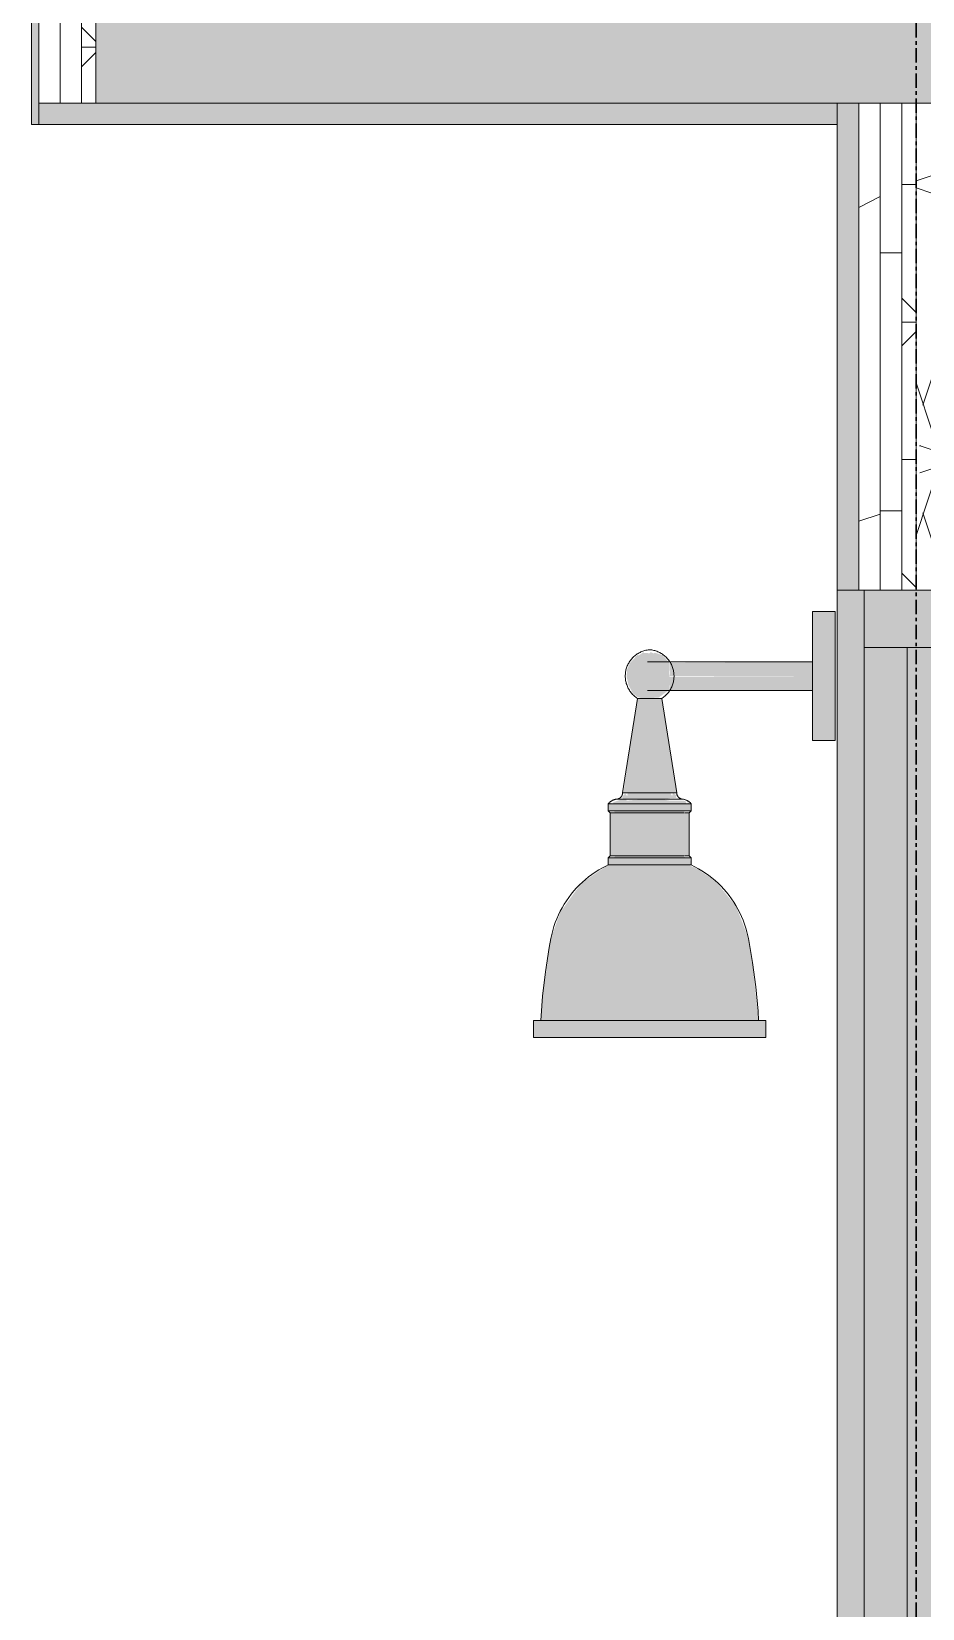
# Model space of a CAD drawing. Header units: inches. Extents: x 1718 to 6958, y -253 to 585.
# Drawn here: x 4885.1 to 4916.2, y 57.5 to 112.5 of the extents above; entities that cross this region are included whole.
import ezdxf

# ---------------------------------------------------------------- set-up
doc = ezdxf.new("R2010")
doc.units = ezdxf.units.IN
doc.header["$MEASUREMENT"] = 0
doc.linetypes.add('Grid Line 1_2__2_', pattern=[0.875, 0.5, -0.125, 0.125, -0.125])
for name, color, linetype, lineweight in [('0-4', 10, 'Continuous', 5), ('A-CLNG', 13, 'Continuous', 13), ('A-CLNG-4', 13, 'Continuous', 9), ('A-FLOR-MCUT', 51, 'Continuous', 13), ('A-FLOR-PATT-1', 252, 'Continuous', 9), ('A-GLAZ-CURT', 52, 'Continuous', 9), ('A-GLAZ-CWMG', 51, 'Continuous', 9), ('A-WALL', 113, 'Continuous', 13), ('A-WALL-6', 113, 'Continuous', 5), ('A-WALL-7', 113, 'Continuous', 9), ('A-WALL-PATT-1', 252, 'Continuous', 9), ('E-LITE-EQPM', 33, 'Continuous', 9), ('S-GRID-1', 1, 'Grid Line 1_2__2_', 30)]:
    doc.layers.add(name, color=color, linetype=linetype, lineweight=lineweight)
pattern_1 = [(161.57, (7056.9088, 69.248), (-3.8399538, -1.544e-05), [0, -27.322, 3.034, 0]), (18.43, (7055.9488, 69.248), (-3.8399538, 1.544e-05), [0, -27.322, 3.034, 0]), (108.43, (7056.9088, 69.248), (1.919622, -9.6005246), [9.106, -21.25]), (71.57, (7055.9488, 69.248), (1.919622, 9.6005246), [9.106, -21.25])]
pattern_2 = [(216.87, (7066.029, 92.768), (71.999914, 48.000129), [12, -108]), (206.565, (7080.429, 85.568), (-23.99974, -23.999696), [26.833, -26.833]), (198.435, (7080.429, 73.568), (-47.999875, -23.999517), [15.179, -60.716])]
pattern_3 = [(0, (7056.429, 68.768), (0, 9), []), (90, (7056.429, 68.768), (-9, 6e-16), [])]
pattern_4 = [(0, (7056.429, 68.768), (0, 4.798), []), (315, (7056.4288, 68.768), (4.7984266, 0), [6.786, -6.786]), (45, (7056.4288, 68.768), (4.7984266, 0), [6.786, -6.786])]

# ---------------------------------------------------------------- blocks, each defined once
blk = doc.blocks.new('CTR - 1st Phase - Structure_rvt-2-BUILDING ELEVATION - COURTYARD - LOOKING EAST')
at = {"layer": 'S-GRID-1'}
blk.add_line((-3829.324, -159.836), (-3829.324, 470.5), dxfattribs=at)
blk = doc.blocks.new('Rectangular Mullion - 2_ x 4_ rectangular-1900516-BUILDING ELEVATION - COURTYARD - LOOKING EAST')
at = {"layer": 'A-GLAZ-CWMG'}
blk.add_hatch(color=256, dxfattribs=at).paths.add_polyline_path([(-3828.637, 91), (-3827.137, 91), (-3827.137, 93), (-3831.137, 93), (-3831.137, 91), (-3829.04, 91)], flags=0)
for p, q in [((-3827.137, 93), (-3831.137, 93)), ((-3831.137, 93), (-3831.137, 91)), ((-3827.137, 91), (-3827.137, 93)), ((-3831.137, 91), (-3827.137, 91))]:
    blk.add_line(p, q, dxfattribs=at)
blk = doc.blocks.new('System Panel - Glazed-2762268-BUILDING ELEVATION - COURTYARD - LOOKING EAST')
at = {"layer": 'A-GLAZ-CURT'}
blk.add_hatch(color=256, dxfattribs=at).paths.add_polyline_path([(-3829.637, 2), (-3828.637, 2), (-3828.637, 91), (-3829.637, 91), (-3829.637, 6.5)], flags=0)
for p, q in [((-3828.637, 91), (-3829.637, 91)), ((-3829.637, 91), (-3829.637, 2)), ((-3828.637, 2), (-3828.637, 91)), ((-3829.637, 2), (-3828.637, 2))]:
    blk.add_line(p, q, dxfattribs=at)
blk = doc.blocks.new('VISA-OW2400-02-SASS - OW2400-L30K-MVOLT-2031435-BUILDING ELEVATION - COURTYARD - LOOKING EAST')
at = {"layer": 'E-LITE-EQPM'}
for points in [[(-3832.144, 90), (-3832.144, 92.25), (-3832.94, 92.25), (-3832.94, 90)], [(-3838.726, 89.223), (-3838.313, 89.251), (-3837.948, 89.518), (-3837.942, 89.577), (-3837.954, 90.475), (-3838.178, 90.73), (-3838.315, 90.771), (-3838.442, 90.817), (-3838.496, 90.79), (-3838.594, 90.839), (-3838.63, 90.793), (-3838.737, 90.805), (-3838.815, 90.802), (-3838.846, 90.836), (-3839.022, 90.714), (-3839.034, 90.757), (-3839.311, 90.465), (-3839.419, 90.227), (-3839.434, 89.976), (-3839.372, 89.698), (-3839.222, 89.404), (-3839.054, 89.271), (-3838.9, 89.223), (-3838.853, 89.232), (-3838.812, 89.223), (-3838.736, 89.223)], [(-3837.685, 90), (-3832.94, 90), (-3832.94, 90.5), (-3837.943, 90.458), (-3837.945, 90.354), (-3837.927, 90), (-3837.775, 90)], [(-3837.685, 89.5), (-3832.94, 89.517), (-3832.94, 90), (-3837.945, 89.979), (-3837.933, 89.542), (-3837.948, 89.5), (-3837.775, 89.5)], [(-3832.144, 87.75), (-3832.144, 90), (-3832.94, 90), (-3832.94, 87.75)], [(-3837.846, 85.927), (-3837.685, 85.927), (-3838.207, 89.223), (-3839.054, 89.223), (-3839.549, 85.927), (-3837.866, 85.927)], [(-3837.375, 85.291), (-3837.181, 85.291), (-3837.181, 85.541), (-3840.08, 85.541), (-3840.08, 85.291), (-3837.42, 85.291)], [(-3839.919, 83.724), (-3837.249, 83.724), (-3837.249, 85.224), (-3840.012, 85.224), (-3839.998, 83.724), (-3839.94, 83.724)], [(-3839.62, 85.224), (-3837.42, 85.24), (-3837.42, 85.291), (-3839.885, 85.291), (-3839.827, 85.224), (-3839.698, 85.224)], [(-3837.375, 83.656), (-3837.434, 83.724), (-3839.827, 83.724), (-3839.885, 83.656), (-3837.42, 83.656)], [(-3837.365, 80.845), (-3835.18, 80.845), (-3835.605, 81.951), (-3836.324, 82.835), (-3836.965, 83.27), (-3837.263, 83.406), (-3840.08, 83.406), (-3841.008, 82.78), (-3841.746, 81.766), (-3842.08, 80.845), (-3837.42, 80.845)], [(-3837.418, 83.406), (-3837.181, 83.406), (-3837.218, 83.656), (-3840.08, 83.656), (-3840.08, 83.406), (-3837.42, 83.406)], [(-3835.053, 77.978), (-3834.824, 77.978), (-3835.053, 80.045), (-3835.18, 80.845), (-3842.08, 80.845), (-3842.354, 78.904), (-3842.437, 77.978), (-3835.523, 77.978)], [(-3842.687, 77.384), (-3834.574, 77.384), (-3834.574, 77.978), (-3842.687, 77.978)]]:
    blk.add_hatch(color=256, dxfattribs=at).paths.add_polyline_path(points, flags=0)
h = blk.add_hatch(color=256, dxfattribs=at)
h.paths.add_polyline_path([(-3838.207, 89.223), (-3838.042, 89.407), (-3838.11, 89.339), (-3838.176, 89.259)], flags=0)
h.paths.add_polyline_path([(-3838.432, 90.839), (-3838.44, 90.879), (-3838.44, 90.843)], flags=0)
h = blk.add_hatch(color=256, dxfattribs=at)
h.paths.add_polyline_path([(-3838.269, 85.702), (-3838.268, 85.737), (-3838.268, 85.702)], flags=0)
h.paths.add_polyline_path([(-3838.093, 85.702), (-3837.906, 85.742), (-3837.809, 85.738), (-3837.685, 85.75), (-3837.712, 85.768), (-3837.689, 85.829), (-3837.809, 85.927), (-3837.846, 85.814), (-3837.906, 85.927), (-3839.395, 85.927), (-3839.415, 85.814), (-3839.485, 85.898), (-3839.576, 85.8), (-3839.585, 85.744), (-3839.549, 85.72), (-3839.415, 85.702), (-3838.097, 85.702)], flags=0)
h.paths.add_polyline_path([(-3838.992, 85.702), (-3838.948, 85.732), (-3838.976, 85.706)], flags=0)
h.paths.add_polyline_path([(-3839.585, 85.811), (-3839.549, 85.927), (-3839.576, 85.927)], flags=0)
h = blk.add_hatch(color=256, dxfattribs=at)
h.paths.add_polyline_path([(-3837.375, 85.541), (-3837.346, 85.61), (-3837.434, 85.656), (-3837.782, 85.653), (-3837.906, 85.646), (-3838.102, 85.681), (-3838.525, 85.702), (-3839.183, 85.675), (-3839.433, 85.646), (-3839.452, 85.687), (-3839.661, 85.68), (-3839.919, 85.589), (-3839.885, 85.541), (-3837.42, 85.541)], flags=0)
h.paths.add_polyline_path([(-3840.08, 85.541), (-3839.963, 85.541), (-3839.993, 85.615), (-3840.013, 85.598)], flags=0)
h.paths.add_polyline_path([(-3837.278, 85.541), (-3837.181, 85.541), (-3837.302, 85.595), (-3837.297, 85.541)], flags=0)
for p, q in [((-3832.144, 92.25), (-3832.94, 92.25)), ((-3832.94, 90), (-3832.94, 92.25)), ((-3832.144, 92.25), (-3832.144, 90)), ((-3832.94, 90.5), (-3838.704, 90.5)), ((-3832.94, 87.75), (-3832.94, 90)), ((-3832.144, 90), (-3832.144, 87.75)), ((-3839.054, 89.223), (-3839.576, 85.927)), ((-3838.207, 89.223), (-3839.054, 89.223)), ((-3838.704, 89.5), (-3832.94, 89.5)), ((-3837.685, 85.927), (-3838.207, 89.223)), ((-3832.94, 87.75), (-3832.144, 87.75)), ((-3837.685, 85.927), (-3839.576, 85.927)), ((-3840.08, 85.541), (-3840.08, 85.291)), ((-3837.181, 85.541), (-3840.08, 85.541)), ((-3839.801, 85.702), (-3839.577, 85.702)), ((-3837.46, 85.702), (-3839.801, 85.702)), ((-3837.803, 85.702), (-3837.46, 85.702)), ((-3837.181, 85.291), (-3837.181, 85.541)), ((-3840.08, 85.291), (-3840.012, 85.224)), ((-3837.181, 85.291), (-3840.08, 85.291)), ((-3840.012, 85.224), (-3840.012, 83.724)), ((-3837.434, 85.224), (-3840.012, 85.224)), ((-3837.249, 85.224), (-3837.407, 85.224)), ((-3837.249, 85.224), (-3837.181, 85.291)), ((-3837.249, 83.724), (-3837.249, 85.224)), ((-3840.012, 83.724), (-3840.08, 83.656)), ((-3837.434, 83.724), (-3840.012, 83.724)), ((-3837.249, 83.724), (-3837.407, 83.724)), ((-3837.181, 83.656), (-3837.249, 83.724)), ((-3840.08, 83.656), (-3840.08, 83.406)), ((-3837.181, 83.656), (-3840.08, 83.656)), ((-3837.181, 83.406), (-3840.08, 83.406)), ((-3837.181, 83.406), (-3837.181, 83.656)), ((-3842.687, 77.978), (-3842.687, 77.384)), ((-3842.687, 77.978), (-3834.574, 77.978)), ((-3834.574, 77.384), (-3834.574, 77.978)), ((-3834.574, 77.384), (-3842.687, 77.384))]:
    blk.add_line(p, q, dxfattribs=at)
at = {"layer": 'E-LITE-EQPM', "flags": 128}
for points in [[(-3839.054, 89.223), (-3839.085, 89.243), (-3839.114, 89.265), (-3839.143, 89.287), (-3839.172, 89.311), (-3839.199, 89.336), (-3839.225, 89.362), (-3839.25, 89.389), (-3839.274, 89.418), (-3839.296, 89.447), (-3839.318, 89.476), (-3839.338, 89.507), (-3839.357, 89.539), (-3839.375, 89.571), (-3839.392, 89.604), (-3839.407, 89.638), (-3839.421, 89.672), (-3839.433, 89.706), (-3839.445, 89.742), (-3839.454, 89.777), (-3839.462, 89.813), (-3839.469, 89.849), (-3839.475, 89.886), (-3839.479, 89.923), (-3839.481, 89.959), (-3839.482, 89.996), (-3839.481, 90.033), (-3839.479, 90.07), (-3839.476, 90.107), (-3839.471, 90.143), (-3839.464, 90.18), (-3839.457, 90.216), (-3839.447, 90.251), (-3839.437, 90.287), (-3839.424, 90.321), (-3839.411, 90.356), (-3839.396, 90.39), (-3839.38, 90.423), (-3839.362, 90.455), (-3839.344, 90.487), (-3839.324, 90.518), (-3839.302, 90.548), (-3839.28, 90.577), (-3839.256, 90.606), (-3839.232, 90.633), (-3839.206, 90.659), (-3839.179, 90.685), (-3839.151, 90.709), (-3839.122, 90.732), (-3839.093, 90.754), (-3839.062, 90.774), (-3839.031, 90.794), (-3838.999, 90.812), (-3838.966, 90.829), (-3838.933, 90.845), (-3838.899, 90.859), (-3838.864, 90.872), (-3838.829, 90.883), (-3838.793, 90.893), (-3838.758, 90.902), (-3838.721, 90.909), (-3838.685, 90.915), (-3838.648, 90.919), (-3838.63, 90.921)], [(-3838.63, 90.921), (-3838.594, 90.917), (-3838.557, 90.912), (-3838.521, 90.906), (-3838.485, 90.898), (-3838.449, 90.888), (-3838.414, 90.877), (-3838.379, 90.865), (-3838.345, 90.852), (-3838.311, 90.837), (-3838.278, 90.821), (-3838.246, 90.803), (-3838.214, 90.784), (-3838.183, 90.764), (-3838.153, 90.743), (-3838.124, 90.72), (-3838.095, 90.696), (-3838.068, 90.672), (-3838.042, 90.646), (-3838.016, 90.619), (-3837.992, 90.591), (-3837.969, 90.562), (-3837.947, 90.533), (-3837.927, 90.502), (-3837.907, 90.471), (-3837.889, 90.439), (-3837.872, 90.406), (-3837.857, 90.372), (-3837.843, 90.338), (-3837.83, 90.304), (-3837.819, 90.269), (-3837.809, 90.233), (-3837.8, 90.197), (-3837.793, 90.161), (-3837.787, 90.124), (-3837.783, 90.088), (-3837.78, 90.051), (-3837.779, 90.014), (-3837.779, 89.977), (-3837.781, 89.94), (-3837.784, 89.904), (-3837.789, 89.867), (-3837.795, 89.831), (-3837.802, 89.795), (-3837.811, 89.759), (-3837.822, 89.724), (-3837.834, 89.689), (-3837.847, 89.654), (-3837.861, 89.62), (-3837.877, 89.587), (-3837.894, 89.554), (-3837.913, 89.522), (-3837.933, 89.491), (-3837.954, 89.461), (-3837.976, 89.432), (-3837.999, 89.403), (-3838.024, 89.375), (-3838.049, 89.349), (-3838.076, 89.323), (-3838.104, 89.299), (-3838.132, 89.276), (-3838.162, 89.253), (-3838.192, 89.232), (-3838.207, 89.223)], [(-3839.801, 85.702), (-3839.792, 85.702), (-3839.783, 85.703), (-3839.774, 85.704), (-3839.765, 85.705), (-3839.756, 85.707), (-3839.747, 85.709), (-3839.739, 85.711), (-3839.73, 85.714), (-3839.722, 85.717), (-3839.713, 85.72), (-3839.705, 85.724), (-3839.697, 85.728), (-3839.689, 85.732), (-3839.681, 85.737), (-3839.674, 85.742), (-3839.666, 85.747), (-3839.659, 85.752), (-3839.652, 85.758), (-3839.646, 85.764), (-3839.639, 85.77), (-3839.633, 85.777), (-3839.627, 85.784), (-3839.622, 85.791), (-3839.616, 85.798), (-3839.611, 85.806), (-3839.607, 85.813), (-3839.602, 85.821), (-3839.598, 85.829), (-3839.594, 85.837), (-3839.591, 85.846), (-3839.588, 85.854), (-3839.585, 85.863), (-3839.583, 85.872), (-3839.581, 85.88), (-3839.579, 85.889), (-3839.578, 85.898), (-3839.577, 85.907), (-3839.576, 85.916), (-3839.576, 85.925), (-3839.576, 85.927)], [(-3837.685, 85.927), (-3837.685, 85.918), (-3837.684, 85.909), (-3837.684, 85.9), (-3837.682, 85.892), (-3837.681, 85.883), (-3837.679, 85.874), (-3837.676, 85.865), (-3837.674, 85.857), (-3837.671, 85.848), (-3837.667, 85.84), (-3837.664, 85.831), (-3837.66, 85.823), (-3837.655, 85.816), (-3837.651, 85.808), (-3837.646, 85.8), (-3837.641, 85.793), (-3837.635, 85.786), (-3837.629, 85.779), (-3837.623, 85.772), (-3837.617, 85.766), (-3837.61, 85.76), (-3837.603, 85.754), (-3837.596, 85.748), (-3837.589, 85.743), (-3837.582, 85.738), (-3837.574, 85.733), (-3837.566, 85.729), (-3837.558, 85.725), (-3837.55, 85.721), (-3837.541, 85.717), (-3837.533, 85.714), (-3837.524, 85.712), (-3837.516, 85.709), (-3837.507, 85.707), (-3837.498, 85.705), (-3837.489, 85.704), (-3837.48, 85.703), (-3837.471, 85.702), (-3837.462, 85.702), (-3837.46, 85.702)], [(-3840.08, 85.541), (-3840.068, 85.555), (-3840.055, 85.569), (-3840.043, 85.581), (-3840.029, 85.594), (-3840.015, 85.605), (-3840.001, 85.617), (-3839.986, 85.627), (-3839.971, 85.637), (-3839.956, 85.647), (-3839.94, 85.656), (-3839.924, 85.664), (-3839.907, 85.671), (-3839.89, 85.678), (-3839.873, 85.684), (-3839.856, 85.69), (-3839.838, 85.694), (-3839.821, 85.698), (-3839.803, 85.702), (-3839.801, 85.702)], [(-3837.46, 85.702), (-3837.442, 85.699), (-3837.424, 85.695), (-3837.407, 85.69), (-3837.389, 85.685), (-3837.372, 85.679), (-3837.355, 85.672), (-3837.339, 85.665), (-3837.323, 85.656), (-3837.307, 85.648), (-3837.291, 85.638), (-3837.276, 85.628), (-3837.261, 85.618), (-3837.247, 85.607), (-3837.233, 85.595), (-3837.22, 85.583), (-3837.207, 85.57), (-3837.194, 85.557), (-3837.183, 85.543), (-3837.181, 85.541)], [(-3842.08, 80.845), (-3842.05, 80.985), (-3842.015, 81.124), (-3841.974, 81.261), (-3841.927, 81.396), (-3841.875, 81.529), (-3841.818, 81.66), (-3841.756, 81.789), (-3841.688, 81.915), (-3841.616, 82.038), (-3841.538, 82.158), (-3841.456, 82.276), (-3841.37, 82.389), (-3841.278, 82.499), (-3841.183, 82.606), (-3841.083, 82.708), (-3840.979, 82.807), (-3840.872, 82.901), (-3840.761, 82.991), (-3840.646, 83.076), (-3840.528, 83.157), (-3840.407, 83.233), (-3840.282, 83.304), (-3840.156, 83.37), (-3840.08, 83.406)], [(-3837.181, 83.406), (-3837.053, 83.343), (-3836.927, 83.275), (-3836.804, 83.202), (-3836.684, 83.124), (-3836.567, 83.042), (-3836.454, 82.955), (-3836.344, 82.863), (-3836.238, 82.767), (-3836.136, 82.667), (-3836.038, 82.563), (-3835.944, 82.455), (-3835.855, 82.343), (-3835.77, 82.228), (-3835.69, 82.109), (-3835.615, 81.988), (-3835.544, 81.863), (-3835.479, 81.736), (-3835.419, 81.607), (-3835.364, 81.475), (-3835.314, 81.34), (-3835.27, 81.205), (-3835.231, 81.067), (-3835.197, 80.928), (-3835.18, 80.845)], [(-3842.437, 77.978), (-3842.372, 78.83), (-3842.273, 79.679), (-3842.14, 80.523), (-3842.08, 80.845)], [(-3835.18, 80.845), (-3835.035, 80.003), (-3834.923, 79.156), (-3834.845, 78.305), (-3834.824, 77.978)]]:
    blk.add_lwpolyline(points, dxfattribs=at)
blk = doc.blocks.new('Rectangular Mullion - 2_ x 4_ rectangular-2762260-BUILDING ELEVATION - COURTYARD - LOOKING EAST')
at = {"layer": 'A-GLAZ-CWMG'}
h = blk.add_hatch(color=256, dxfattribs=at)
h.paths.add_polyline_path([(-3829.637, 35.25), (-3829.637, 91), (-3831.137, 91), (-3831.137, 35.25)], flags=0)
h.paths.add_polyline_path([(-3828.637, 35.25), (-3827.137, 35.25), (-3827.137, 91), (-3828.637, 91), (-3828.637, 36.413)], flags=0)
for p, q in [((-3831.137, 91), (-3831.137, 35.25)), ((-3827.137, 91), (-3827.137, 35.25))]:
    blk.add_line(p, q, dxfattribs=at)

msp = doc.modelspace()

# ---------------------------------------------------------------- hatches: boundary and pattern name
at = {"layer": 'A-CLNG'}
msp.add_hatch(color=256, dxfattribs=at).paths.add_polyline_path([(4885.354, 109.25), (4913.252, 109.25), (4913.252, 110), (4885.352, 110), (4885.352, 109.25)], flags=0)
at = {"layer": 'A-FLOR-PATT-1'}
h = msp.add_hatch(dxfattribs=at)
h.set_pattern_fill('FP_70', color=256, style=0, pattern_type=2)
h.set_pattern_definition(pattern_1)
h.paths.add_polyline_path([(4893.477, 110), (5269.627, 110), (5269.627, 127.5), (5265.461, 127.5), (5264.152, 133), (5264.152, 134), (4887.352, 134), (4887.352, 110), (4892.852, 110)], flags=0)
at = {"layer": 'A-WALL'}
h = msp.add_hatch(color=256, dxfattribs=at)
h.paths.add_polyline_path([(4914.002, -7.692), (4914.002, 0), (4913.252, 0), (4913.252, -7.692)], flags=0)
h.paths.add_polyline_path([(4914.002, 93), (4914.002, 110), (4913.252, 110), (4913.252, 93)], flags=0)
at = {"layer": 'A-WALL-6'}
h = msp.add_hatch(color=256, dxfattribs=at)
h.paths.add_polyline_path([(4885.102, 109.25), (4885.352, 109.25), (4885.352, 149.5), (4885.102, 149.5), (4885.102, 110)], flags=0)
h.paths.add_polyline_path([(4885.352, 227), (4885.352, 271), (4885.102, 271), (4885.103, 227)], flags=0)
h.paths.add_polyline_path([(4885.352, 348.5), (4885.352, 348.807), (4885.102, 348.785), (4885.102, 348.5)], flags=0)
h.paths.add_polyline_path([(4885.102, 348.817), (4885.352, 348.873), (4885.352, 349.5), (4885.102, 349.5), (4885.102, 348.873)], flags=0)
h = msp.add_hatch(color=256, dxfattribs=at)
h.paths.add_polyline_path([(4914.002, 0), (4914.189, 0.04), (4914.189, 32.5), (4913.252, 32.5), (4913.252, 0)], flags=0)
h.paths.add_polyline_path([(4914.189, 33.5), (4914.189, 41.5), (4913.252, 41.5), (4913.252, 33.5)], flags=0)
h.paths.add_polyline_path([(4914.189, 42.5), (4914.189, 93), (4913.252, 93), (4913.252, 42.5)], flags=0)
at = {"layer": 'A-WALL-PATT-1'}
h = msp.add_hatch(dxfattribs=at)
h.set_pattern_fill('FP_77', color=256, style=0, pattern_type=2)
h.set_pattern_definition(pattern_2)
h.paths.add_polyline_path([(4885.352, 110), (4886.102, 110), (4886.102, 149.5), (4885.352, 149.5), (4885.352, 111.75)], flags=0)
h.paths.add_polyline_path([(4885.352, 227), (4886.102, 227), (4886.102, 271), (4885.352, 271), (4885.352, 227.625)], flags=0)
h.paths.add_polyline_path([(4886.102, 348.5), (4886.102, 349.5), (4885.352, 349.5), (4885.352, 348.5), (4886.071, 348.5)], flags=0)
h = msp.add_hatch(dxfattribs=at)
h.set_pattern_fill('FP_78', color=256, style=0, pattern_type=2)
h.set_pattern_definition(pattern_3)
h.paths.add_polyline_path([(4886.102, 110), (4886.852, 110), (4886.852, 149.5), (4886.102, 149.5), (4886.102, 111.75)], flags=0)
h.paths.add_polyline_path([(4886.102, 227), (4886.852, 227), (4886.852, 271), (4886.102, 271), (4886.102, 227.16)], flags=0)
h.paths.add_polyline_path([(4886.852, 348.5), (4886.852, 349.5), (4886.102, 349.5), (4886.102, 348.5), (4886.832, 348.5)], flags=0)
h = msp.add_hatch(dxfattribs=at)
h.set_pattern_fill('FP_73', color=256, style=0, pattern_type=2)
h.set_pattern_definition(pattern_4)
h.paths.add_polyline_path([(4886.852, 110), (4887.352, 110), (4887.352, 149.5), (4886.852, 149.5), (4886.852, 110.014)], flags=0)
h.paths.add_polyline_path([(4887.352, 227), (4887.352, 271), (4886.852, 271), (4886.852, 227)], flags=0)
h.paths.add_polyline_path([(4886.852, 348.5), (4887.352, 348.5), (4887.352, 349.5), (4886.852, 349.5)], flags=0)
h = msp.add_hatch(dxfattribs=at)
h.set_pattern_fill('FP_77', color=256, style=0, pattern_type=2)
h.set_pattern_definition(pattern_2)
h.paths.add_polyline_path([(4914.752, -7.692), (4914.752, 0), (4914.002, 0), (4914.002, -7.692)], flags=0)
h.paths.add_polyline_path([(4914.189, 93), (4914.752, 93), (4914.752, 110), (4914.002, 110), (4914.002, 93)], flags=0)
h = msp.add_hatch(dxfattribs=at)
h.set_pattern_fill('FP_78', color=256, style=0, pattern_type=2)
h.set_pattern_definition(pattern_3)
h.paths.add_polyline_path([(4915.502, -7.692), (4915.502, 0), (4914.752, 0), (4914.752, -7.692)], flags=0)
h.paths.add_polyline_path([(4914.752, 93), (4915.502, 93), (4915.502, 110), (4914.752, 110), (4914.752, 96.239)], flags=0)
h = msp.add_hatch(dxfattribs=at)
h.set_pattern_fill('FP_73', color=256, style=0, pattern_type=2)
h.set_pattern_definition(pattern_4)
h.paths.add_polyline_path([(4915.502, -7.692), (4916.002, -7.692), (4916.002, 0), (4915.502, 0), (4915.502, -5.465)], flags=0)
h.paths.add_polyline_path([(4916.002, 93), (4916.002, 110), (4915.502, 110), (4915.502, 93)], flags=0)
h = msp.add_hatch(dxfattribs=at)
h.set_pattern_fill('FP_70', color=256, style=0, pattern_type=2)
h.set_pattern_definition(pattern_1)
h.paths.add_polyline_path([(4916.286, -3), (4921.502, -3), (4921.502, 0), (4916.002, 0), (4916.002, -3)], flags=0)
h.paths.add_polyline_path([(4916.286, 93), (4921.502, 93), (4921.5, 110), (4916.002, 110), (4916.002, 93)], flags=0)

# ---------------------------------------------------------------- linework, layer by layer
at = {"layer": 'A-CLNG'}
for p, q in [((4887.352, 110), (4885.352, 110)), ((4885.352, 110), (4885.352, 109.25))]:
    msp.add_line(p, q, dxfattribs=at)
at = {"layer": 'A-CLNG-4'}
msp.add_line((4885.352, 109.25), (4913.252, 109.25), dxfattribs=at)
at = {"layer": 'A-FLOR-MCUT'}
msp.add_line((4887.352, 110), (4913.252, 110), dxfattribs=at)
at = {"layer": 'A-WALL'}
for p, q in [((4885.352, 149.5), (4885.352, 110)), ((4886.102, 149.5), (4886.102, 110)), ((4886.852, 149.5), (4886.852, 110)), ((4887.352, 110), (4887.352, 149.5)), ((4922.127, 110), (4913.252, 110)), ((4914.002, 110), (4914.002, 93)), ((4914.752, 110), (4914.752, 93)), ((4915.502, 110), (4915.502, 93)), ((4916.002, 110), (4916.002, 93))]:
    msp.add_line(p, q, dxfattribs=at)
at = {"layer": 'A-WALL-7'}
for p, q in [((4885.102, 149.5), (4885.102, 109.25)), ((4913.252, 42.5), (4913.252, 110)), ((4885.102, 109.25), (4885.352, 109.25)), ((4913.252, 93), (4922.127, 93))]:
    msp.add_line(p, q, dxfattribs=at)

# ---------------------------------------------------------------- block references
at = {"layer": '0-4'}
msp.add_blockref('CTR - 1st Phase - Structure_rvt-2-BUILDING ELEVATION - COURTYARD - LOOKING EAST', (8745.326, 0), dxfattribs=at)
at = {"layer": 'A-GLAZ-CURT'}
msp.add_blockref('System Panel - Glazed-2762268-BUILDING ELEVATION - COURTYARD - LOOKING EAST', (8745.326, 0), dxfattribs=at)
at = {"layer": 'A-GLAZ-CWMG'}
for name in ['Rectangular Mullion - 2_ x 4_ rectangular-1900516-BUILDING ELEVATION - COURTYARD - LOOKING EAST', 'Rectangular Mullion - 2_ x 4_ rectangular-2762260-BUILDING ELEVATION - COURTYARD - LOOKING EAST']:
    msp.add_blockref(name, (8745.326, 0), dxfattribs=at)
at = {"layer": 'E-LITE-EQPM'}
msp.add_blockref('VISA-OW2400-02-SASS - OW2400-L30K-MVOLT-2031435-BUILDING ELEVATION - COURTYARD - LOOKING EAST', (8745.326, 0), dxfattribs=at)

doc.saveas('drawing.dxf')
